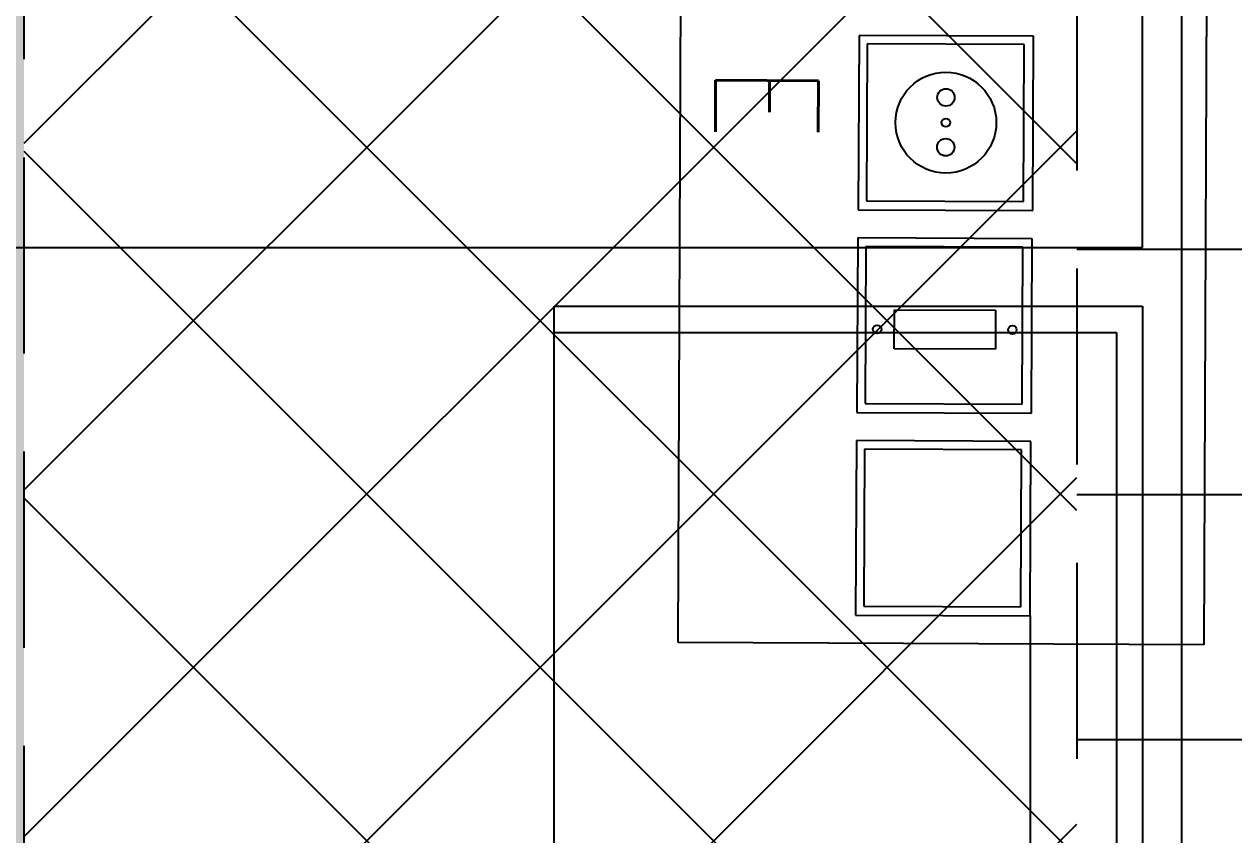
# Model space of a CAD drawing. Header units: inches. Extents: x 567115 to 582893, y 124948 to 133566.
# Drawn here: x 580393.6 to 580486.1, y 130567.7 to 130629.7 of the extents above; entities that cross this region are included whole.
import ezdxf

# ---------------------------------------------------------------- set-up
doc = ezdxf.new("R2010")
doc.units = ezdxf.units.IN
doc.header["$MEASUREMENT"] = 0
doc.linetypes.add('DASHED', pattern=[0.75, 0.5, -0.25])
for name, color, linetype in [('BOARD', 3, 'Continuous'), ('kazeb', 15, 'Continuous'), ('khatchin', 15, 'DASHED'), ('LIGHTING', 3, 'Continuous'), ('LIGHTING WIRE', 4, 'Continuous'), ('mobl', 11, 'Continuous'), ('wall kanaf', 4, 'Continuous')]:
    doc.layers.add(name, color=color, linetype=linetype)
doc.styles.add('ROMANS', font='romans.shx')

# ---------------------------------------------------------------- blocks, each defined once
blk = doc.blocks.new('BOARD1')
at = {"layer": 'BOARD', "color": 4}
for p, q in [((-77.35, 2.64), (98.93, 2.64)), ((98.93, 2.64), (98.93, -51.78)), ((98.93, -51.78), (-77.35, -51.78))]:
    blk.add_line(p, q, dxfattribs=at)
at = {"layer": 'BOARD'}
for p, q in [((35.97, -15.26), (35.97, -33.33)), ((54.03, -15.26), (35.97, -15.26)), ((36.84, -16.23), (36.84, -32.48)), ((53.1, -16.23), (36.84, -16.23)), ((53.1, -32.48), (53.1, -16.23)), ((54.03, -33.33), (54.03, -15.26)), ((56.95, -15.31), (56.95, -33.37)), ((75.01, -15.31), (56.95, -15.31)), ((57.82, -16.27), (57.82, -32.53)), ((74.08, -16.27), (57.82, -16.27)), ((74.08, -32.53), (74.08, -16.27)), ((75.01, -33.37), (75.01, -15.31)), ((77.93, -15.35), (77.93, -33.42)), ((96, -15.35), (77.93, -15.35)), ((96, -33.42), (96, -15.35)), ((78.81, -16.32), (78.81, -32.57)), ((95.06, -16.32), (78.81, -16.32)), ((95.06, -32.57), (95.06, -16.32)), ((36.84, -32.48), (53.1, -32.48)), ((57.82, -32.53), (74.08, -32.53)), ((35.97, -33.33), (54.03, -33.33)), ((56.95, -33.37), (75.01, -33.37)), ((77.93, -33.42), (96, -33.42)), ((78.81, -32.57), (95.06, -32.57))]:
    blk.add_line(p, q, dxfattribs=at)
at = {"layer": 'BOARD', "color": 30}
for p, q in [((64.36, -29.54), (64.36, -19.07)), ((64.36, -19.07), (68.41, -19.07)), ((68.41, -19.07), (68.41, -29.54)), ((68.41, -29.54), (64.36, -29.54))]:
    blk.add_line(p, q, dxfattribs=at)
for centre, radius in [((66.39, -17.32), 0.437), ((44.97, -24.3), 5.22), ((44.97, -24.3), 0.442), ((66.39, -31.32), 0.437)]:
    blk.add_circle(centre, radius, dxfattribs=at)
at = {"layer": 'BOARD', "color": 2}
for centre in [(42.36, -24.3), (47.51, -24.3)]:
    blk.add_circle(centre, 0.9, dxfattribs=at)
at = {"layer": 'BOARD', "color": 2, "style": 'ROMANS', "width": 0.9}
blk.add_text('E', height=10.64, dxfattribs=at).set_placement((39.05, -48.15))
blk = doc.blocks.new('tahkt')
at = {"layer": 'mobl'}
for p, q in [((0, -45), (0, 45)), ((200, -45), (0, -45)), ((45, -49.5), (0, -49.5)), ((0, -49.5), (0, -94.5)), ((45, -94.5), (45, -49.5)), ((45, -51.5), (2, -51.5)), ((2, -51.5), (2, -92.5))]:
    blk.add_line(p, q, dxfattribs=at)

msp = doc.modelspace()

# ---------------------------------------------------------------- hatches: boundary and pattern name
at = {"layer": 'kazeb'}
h = msp.add_hatch(dxfattribs=at)
h.set_pattern_fill('ANSI33', color=256, scale=150, style=0)
edge = h.paths.add_edge_path()
edge.add_line((582109.566, 128632.039), (582109.566, 128392.039))
edge.add_line((582109.566, 128392.039), (578320.566, 128392.039))
edge.add_line((578320.566, 128392.039), (578320.566, 128690.539))
edge.add_line((578320.566, 128690.539), (578793.566, 128690.539))
edge.add_line((578793.566, 128690.539), (578793.566, 129021.039))
edge.add_line((578793.566, 129021.039), (578726.066, 129021.039))
edge.add_line((578726.066, 129021.039), (578726.066, 129420.539))
edge.add_line((578726.066, 129420.539), (578793.566, 129420.539))
edge.add_line((578793.566, 129420.539), (578793.566, 129646.75))
edge.add_arc((578599.474, 129621.049), 195.786, 7.54287, 86.85082)
edge.add_line((578610.23, 129816.539), (577001.066, 129816.539))
edge.add_line((577001.066, 129816.539), (577001.066, 129854.039))
edge.add_line((577001.066, 129854.039), (576904.066, 129854.039))
edge.add_line((576904.066, 129854.039), (576905.741, 130029.039))
edge.add_line((576905.741, 130029.039), (577001.066, 130029.039))
edge.add_line((577001.066, 130029.039), (577001.066, 130066.539))
edge.add_line((577001.066, 130066.539), (580046.566, 130066.539))
edge.add_line((580046.566, 130066.539), (580046.566, 131114.039))
edge.add_line((580046.566, 131114.039), (580126.566, 131114.039))
edge.add_line((580126.566, 131114.039), (580126.566, 131169.539))
edge.add_line((580126.566, 131169.539), (580340.345, 131169.539))
edge.add_line((580340.345, 131169.539), (580346.566, 131169.539))
edge.add_line((580346.566, 131169.539), (580393.566, 131169.539))
edge.add_line((580393.566, 131169.539), (580393.566, 128632.039))
edge.add_line((580393.566, 128632.039), (582109.566, 128632.039))
edge = h.paths.add_edge_path(flags=16)
edge.add_line((578993.566, 128632.039), (580058.688, 128632.039))
edge.add_line((580058.688, 128632.039), (580058.443, 129716.539))
edge.add_arc((579958.609, 129716.731), 99.835, 359.88976, 448.66327)
edge.add_line((579960.938, 129816.539), (578993.566, 129816.539))
edge.add_line((578993.566, 129816.539), (578993.566, 128632.039))
h = msp.add_hatch(dxfattribs=at)
h.set_pattern_fill('ANSI37,_I', color=256, scale=150, style=2)
h.set_pattern_definition([(45, (0, 0), (-13.25825215, 13.25825215), []), (135, (0, 0), (-13.25825215, -13.25825215), [])])
h.paths.add_polyline_path([(580474.066, 130492.039), (580393.578, 130492.039), (580393.583, 131106.039), (580474.066, 131106.039)])
h = msp.add_hatch(dxfattribs=at)
h.set_pattern_fill('LINE', color=256, scale=150, style=2)
h.paths.add_polyline_path([(581801.566, 131106.039), (580474.066, 131106.039), (580474.066, 130492.039), (581801.566, 130492.039)])

# ---------------------------------------------------------------- linework, layer by layer
at = {"layer": 'khatchin', "ltscale": 30}
for points in [[(580474.066, 130492.039), (580393.578, 130492.039), (580393.583, 131106.039), (580474.066, 131106.039)], [(581801.566, 131106.039), (580474.066, 131106.039), (580474.066, 130492.039), (581801.566, 130492.039)], [(580482.091, 130841.148), (580102.091, 130841.148), (580102.091, 130596.648), (580102.091, 130476.648), (580102.091, 130471.648), (580408.591, 130471.648), (580408.591, 130507.148), (580482.091, 130507.148)]]:
    msp.add_lwpolyline(points, close=True, dxfattribs=at)
at = {"layer": 'LIGHTING WIRE', "ltscale": 30}
msp.add_line((580470.486, 130584.475), (580470.486, 130337.221), dxfattribs=at)
at = {"layer": 'wall kanaf', "color": 15, "ltscale": 0.1}
msp.add_line((580482.091, 130507.148), (580482.091, 130841.148), dxfattribs=at)

# ---------------------------------------------------------------- block references
at = {"layer": 'LIGHTING', "linetype": 'Continuous', "ltscale": 7, "xscale": 0.738630000007106, "yscale": 0.738630000007106, "zscale": 0.738630000007106, "rotation": 269.7461492860658}
msp.add_blockref('BOARD1', (580482.142, 130655.33), dxfattribs=at)
at = {"layer": 'mobl', "linetype": 'Continuous', "xscale": -1}
msp.add_blockref('tahkt', (580479.091, 130657.648), dxfattribs=at)

doc.saveas('drawing.dxf')
